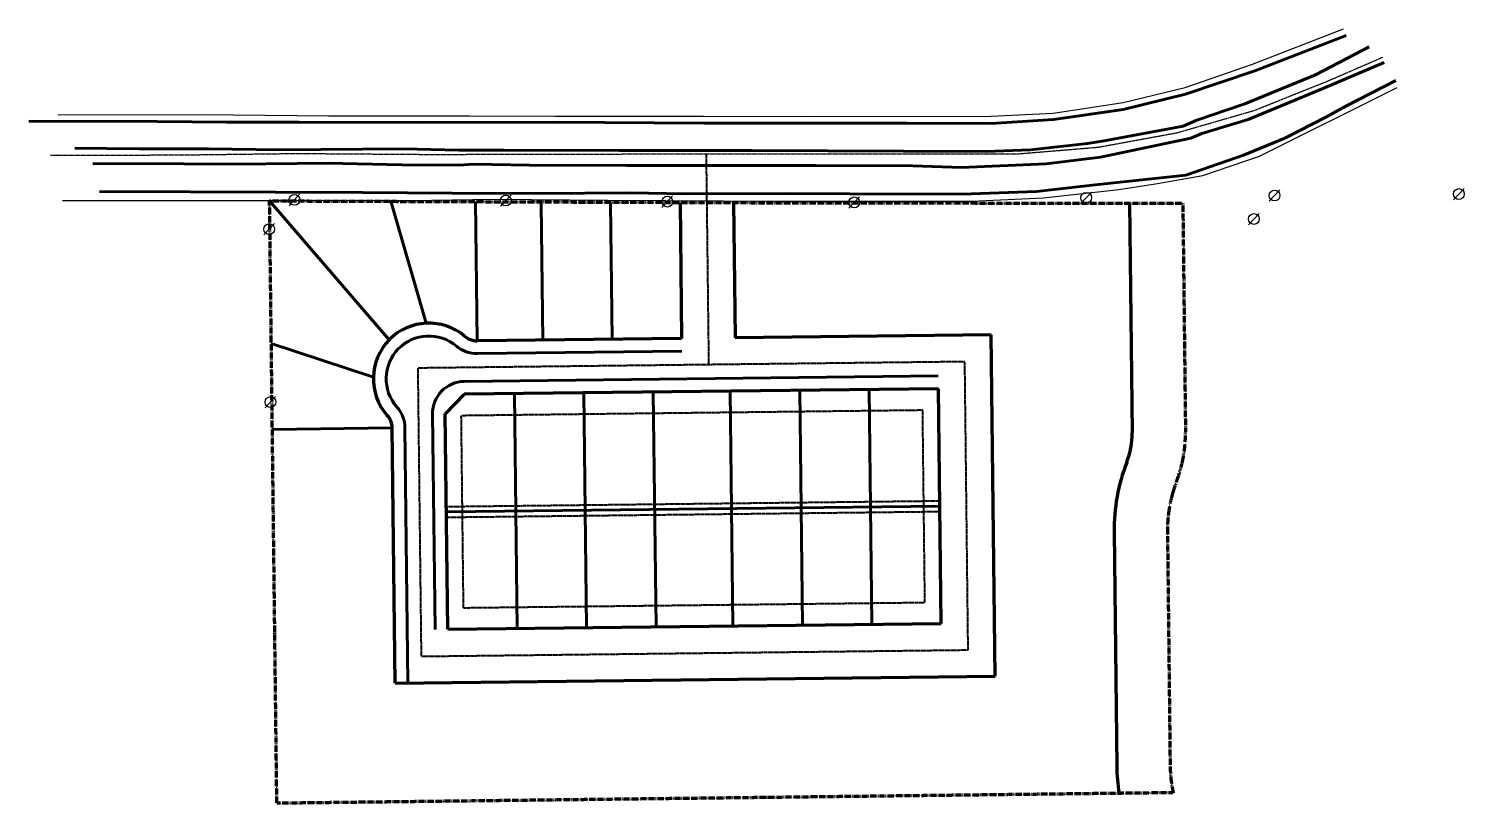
# Model space of a CAD drawing. Extents: x -232 to 1112, y 0 to 726.
import ezdxf

# ---------------------------------------------------------------- set-up
doc = ezdxf.new("R2010")
doc.units = 0
doc.header["$MEASUREMENT"] = 0
for name, pattern in [('BORDER2', [0.875, 0.25, -0.125, 0.25, -0.125, 0, -0.125]), ('CENTER2', [1.125, 0.75, -0.125, 0.125, -0.125]), ('HIDDEN2', [0.1875, 0.125, -0.0625])]:
    doc.linetypes.add(name, pattern=pattern)
for name, color, linetype, lineweight in [('BOUNDARY', 5, 'BORDER2', 90), ('BUILDINGLINE', 5, 'HIDDEN2', 40), ('EASEMENT', 3, 'HIDDEN2', 40), ('LOTLINES', 131, 'Continuous', 60), ('ROW', 6, 'Continuous', 80), ('X-PP', 4, 'Continuous', 30), ('X-ROAD-CL', 2, 'CENTER2', 40), ('X-SIDEWALK', 10, 'Continuous', 30), ('X-STREET', 200, 'Continuous', 60), ('X-STREET-CL', 100, 'CENTER2', 30)]:
    doc.layers.add(name, color=color, linetype=linetype, lineweight=lineweight)

# ---------------------------------------------------------------- blocks, each defined once
blk = doc.blocks.new('PP')
blk.add_line((19.5, 21), (-20, -21.7))
blk.add_circle((0, 0), 20.3)

msp = doc.modelspace()

# ---------------------------------------------------------------- linework, layer by layer
at = {"layer": 'BOUNDARY'}
for p, q in [((0, 0), (-6.8, 564.4)), ((-6.8, 564.4), (443.3, 562.7)), ((443.3, 562.7), (848.7, 562.1)), ((848.7, 562.1), (851.2, 347.9)), ((834.3, 254.6), (836.8, 35.2)), ((839.7, 9.9), (0, 0))]:
    msp.add_line(p, q, dxfattribs=at)
for centre, start, end in [((726.2, 346.4), 338.81, 0.6689), ((959.3, 256.1), 158.81, 180.6689), ((961.8, 36.7), 180.6683, 192.3678)]:
    msp.add_arc(centre, 125, start, end, dxfattribs=at)
at = {"layer": 'BUILDINGLINE'}
for p, q in [((605, 368.2), (172.8, 363.1)), ((174.9, 183.2), (172.8, 363.1)), ((607.1, 188.2), (605, 368.2)), ((174.9, 183.2), (607.1, 188.2))]:
    msp.add_line(p, q, dxfattribs=at)
at = {"layer": 'EASEMENT'}
for p, q in [((158.8, 278), (621, 283.4)), ((159, 268), (621.1, 273.4))]:
    msp.add_line(p, q, dxfattribs=at)
at = {"layer": 'LOTLINES'}
for p, q in [((105.2, 434.1), (-6.8, 564.4)), ((139.9, 449.7), (106.7, 564)), ((186.2, 563.7), (187.7, 433.3)), ((247.7, 561.5), (249.2, 434)), ((312.7, 562.2), (314.2, 434.8)), ((90.5, 399.1), (-5.2, 430.8)), ((225.2, 163.7), (222.6, 383.7)), ((290.2, 164.5), (287.6, 384.5)), ((355.2, 165.3), (352.6, 385.2)), ((427.3, 166.1), (424.8, 386.1)), ((492.3, 166.9), (489.8, 386.8)), ((557.3, 167.6), (554.8, 387.6)), ((108, 351.7), (-4.2, 350.3)), ((158.9, 273), (621, 278.4))]:
    msp.add_line(p, q, dxfattribs=at)
at = {"layer": 'ROW'}
for p, q in [((377.7, 563), (379.2, 435.6)), ((427.7, 562.8), (429.2, 436.1)), ((798.7, 562.2), (801.2, 347.3)), ((379.2, 435.6), (187.7, 433.3)), ((669.2, 438.9), (429.2, 436.1)), ((672.9, 119), (669.2, 438.9)), ((175.6, 383.2), (157.8, 365)), ((619.8, 388.4), (175.6, 383.2)), ((622.3, 168.4), (619.8, 388.4)), ((160.2, 163), (157.8, 365)), ((110.8, 112.4), (108, 351.7)), ((784.3, 254), (786.8, 34.6)), ((160.2, 163), (622.3, 168.4)), ((110.8, 112.4), (672.9, 119))]:
    msp.add_line(p, q, dxfattribs=at)
for centre, radius, start, end in [((142.4, 397.8), 52, 49.8819, 221.4559), ((187.5, 451.3), 18, 229.8819, 270.6689), ((90, 351.4), 18, 0.6689, 41.4559), ((726.2, 346.4), 75, 338.81, 0.6689), ((959.3, 256.1), 175, 158.81, 180.6689), ((961.8, 36.7), 175, 180.6683, 188.9985)]:
    msp.add_arc(centre, radius, start, end, dxfattribs=at)
at = {"layer": 'X-ROAD-CL'}
for p, q in [((402.1, 608.4), (404.5, 410.8)), ((644.5, 413.7), (132.3, 407.7)), ((135.5, 137.7), (132.3, 407.7)), ((647.6, 143.7), (644.5, 413.7)), ((135.5, 137.7), (647.6, 143.7))]:
    msp.add_line(p, q, dxfattribs=at)
at = {"layer": 'X-SIDEWALK'}
for points, elevation in [([(-204.8, 645), (-70.4, 645.3), (48.4, 644.1), (180.6, 644), (260.7, 643.7), (399.7, 643.8), (497.9, 643.5), (669.1, 643.6), (727.3, 646.4), (792.7, 656.5), (850.8, 670.7), (914, 692.5), (999.1, 725.7)], 1151), ([(-200.8, 564.7), (125.5, 564.6), (203.1, 566), (309.9, 565.1), (472.6, 564.1), (650.9, 564.2), (718.1, 567.2), (788.9, 575), (825, 580.6), (867.4, 588), (920.6, 606.2), (1049.6, 670.5)], 1155.4)]:
    msp.add_lwpolyline(points, dxfattribs=dict(at, elevation=elevation))
at = {"layer": 'X-STREET'}
for p, q in [((379.3, 423.6), (187.9, 421.3)), ((619.6, 400.4), (175.5, 395.2)), ((148.2, 162.8), (145.8, 364.8)), ((122.8, 112.5), (120, 351.8))]:
    msp.add_line(p, q, dxfattribs=at)
for points, elevation in [([(-232.5, 638.9), (-112.2, 638.7), (-47.2, 638.2), (20.8, 638.1), (133.7, 637.9), (260.6, 638.2), (400, 637.2), (498.1, 637.2), (589.8, 637.1), (669.2, 637), (727.5, 640.6), (792.8, 650.1), (851.1, 664.3), (916.1, 686.2), (1001.7, 719.4)], 1152), ([(-189.4, 613.7), (-129.4, 613.2), (-64.1, 613), (2.8, 612.1), (118.4, 613.1), (170.6, 611.9), (212.6, 611.8), (320.6, 611.7), (444.9, 611.5), (587.1, 610.8), (664.6, 610.6), (705.9, 612.2), (759.5, 618.2), (775, 620.5), (848.9, 634.4), (861.7, 640), (906.7, 655.2), (973.1, 682.4), (1023.2, 708.8)], 1151.3), ([(-172.5, 599.3), (-87.2, 599.1), (-57.4, 598.9), (-10.2, 599.2), (48, 599.7), (117.2, 598.3), (170.5, 597.9), (184.3, 598.9), (236.8, 597.8), (327.4, 597.6), (410.2, 597.6), (504.9, 597.4), (595.7, 597.3), (641.3, 595.6), (720.8, 599.2), (771.7, 605.2), (856.3, 623.2), (866.5, 627.6), (910, 640.7), (979.2, 669.5), (1037.4, 693.9)], 1151.7), ([(-166.1, 573.2), (-81.2, 572.9), (-1.3, 572.4), (80.5, 572.1), (164.3, 571.5), (245.1, 571.2), (331.7, 571.9), (381.5, 571), (479.2, 571.4), (594.6, 570.7), (650.5, 570.9), (711.5, 573.1), (766.7, 579.5), (851.5, 588.4), (905.4, 607.2), (944.2, 623), (983.3, 643.1), (1001.4, 653.1), (1048.2, 677.2)], 1151.9)]:
    msp.add_lwpolyline(points, dxfattribs=dict(at, elevation=elevation))
for centre, radius, start, end in [((142.4, 397.8), 40, 49.8819, 221.4559), ((187.5, 451.3), 30, 229.8819, 270.6689), ((175.8, 365.2), 30, 90.6689, 180.6689), ((90, 351.4), 30, 0.6689, 41.4559)]:
    msp.add_arc(centre, radius, start, end, dxfattribs=at)
at = {"layer": 'X-STREET-CL', "elevation": 1150.5}
msp.add_lwpolyline([(-211.9, 607.2), (-93.4, 607.4), (18.3, 608.8), (144.5, 607.9), (263.9, 608.2), (389.4, 608.4), (455.8, 608.5), (583.7, 608.5), (670.6, 608.5), (694.8, 608.5), (769.5, 614.7), (824.6, 624.8), (843.2, 628.2), (915.3, 649), (984.8, 676.8), (1036.2, 699.1)], dxfattribs=at)

# ---------------------------------------------------------------- block references
at = {"layer": 'X-PP', "xscale": 0.25, "yscale": 0.25, "zscale": 0.25}
for p in [(16.4, 565.3, 1154), (214.5, 564.7, 1156), (365.8, 563.7, 1158), (540.9, 563, 1160.2), (758.2, 567.3, 1164), (934.6, 569.4, 1166), (1107.3, 570.8, 1166), (915.3, 547.4, 1166), (-7.2, 537.9, 1154), (-6, 375.9, 1156)]:
    msp.add_blockref('PP', p, dxfattribs=at)

doc.saveas('drawing.dxf')
